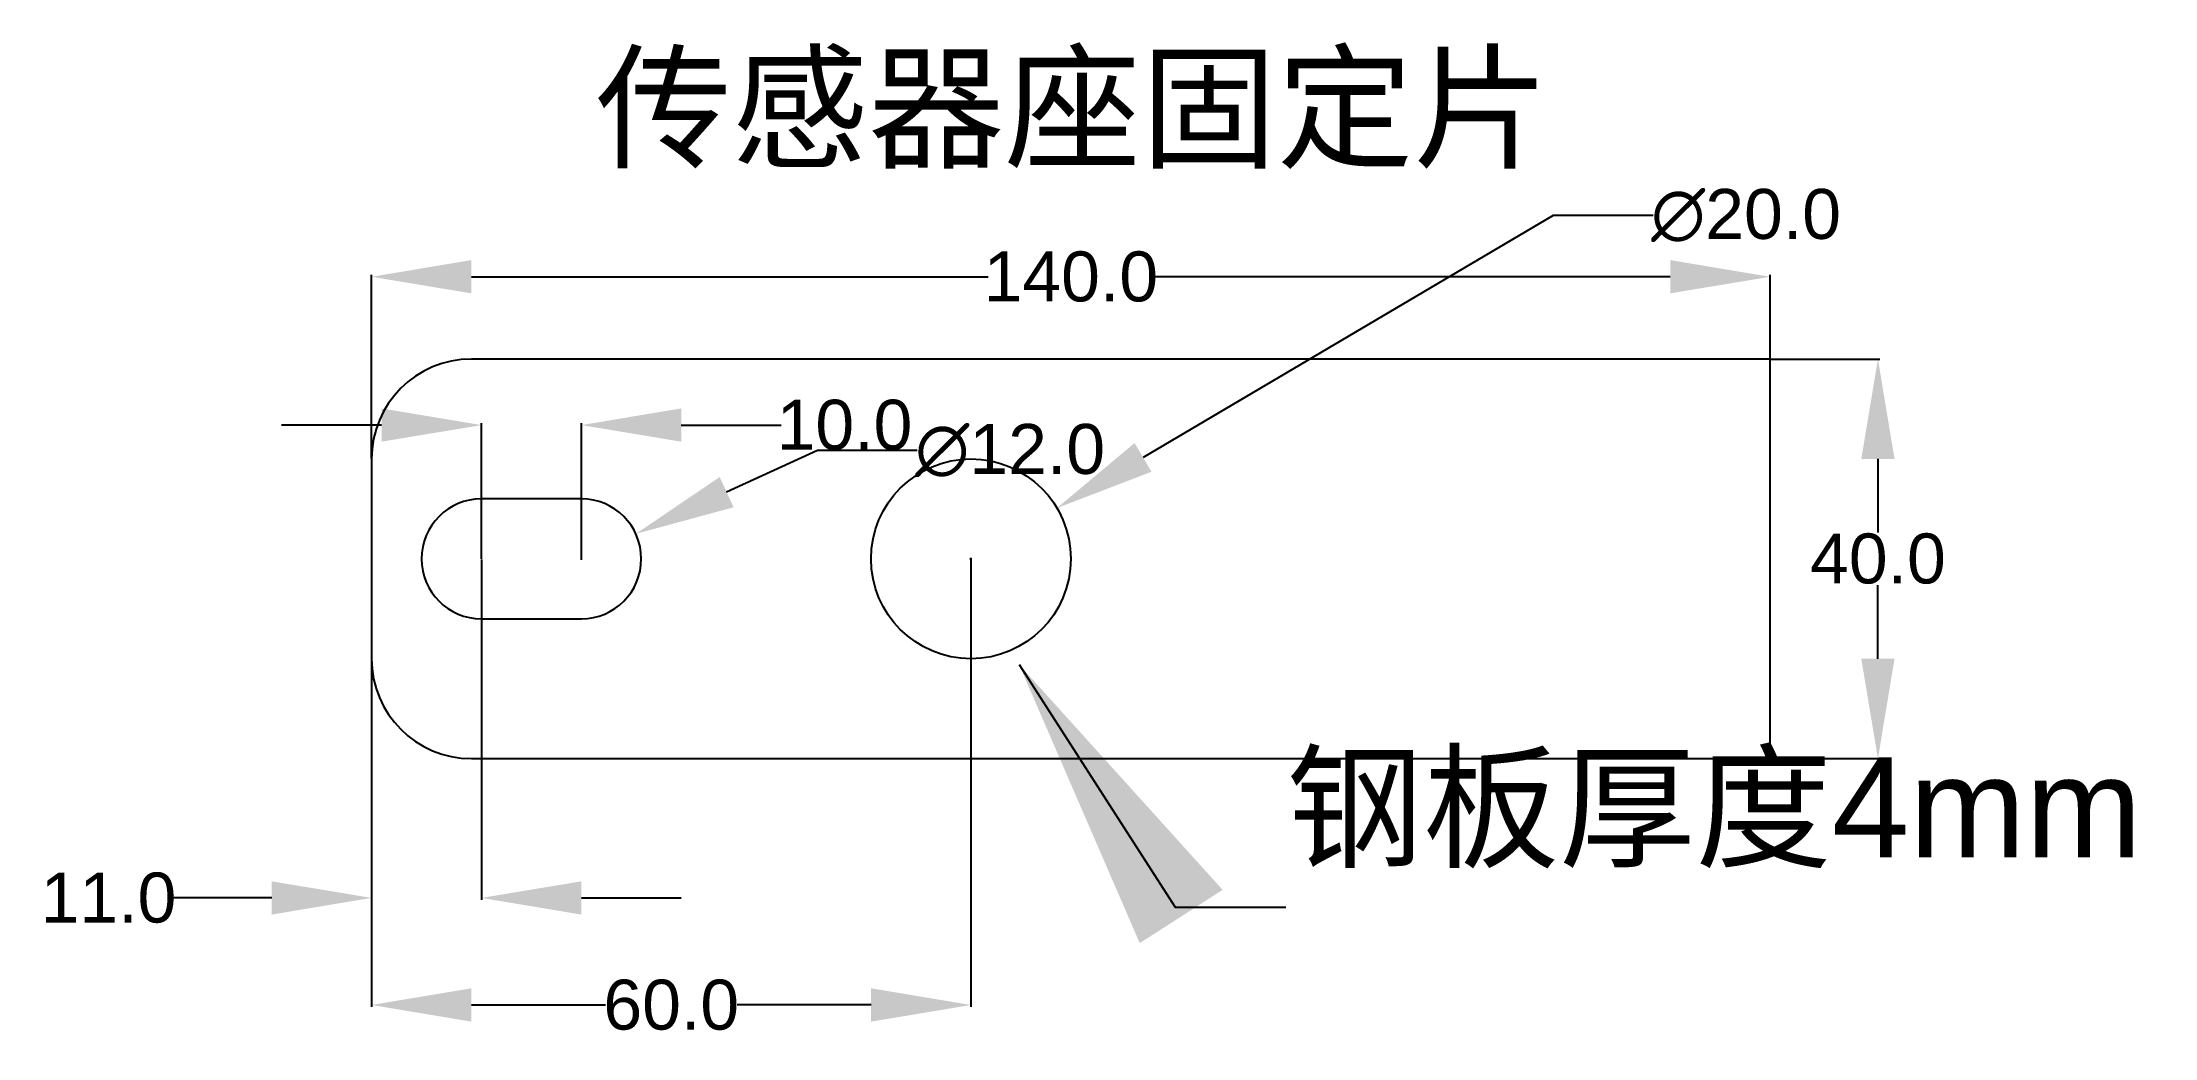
# Model space of a CAD drawing. Header units: millimetres. Extents: x -33 to 179, y -28 to 72.
import ezdxf

# ---------------------------------------------------------------- set-up
doc = ezdxf.new("R2010")
doc.units = ezdxf.units.MM
doc.styles.get("Standard").update_dxf_attribs({"font": 'arial.ttf'})
doc.dimstyles.get("Standard").update_dxf_attribs({"dimtxt": 30, "dimasz": 30, "dimexe": 0.18, "dimexo": 0.0625, "dimgap": 0.09, "dimtad": 0, "dimtih": 1, "dimtoh": 1, "dimdec": 1, "dimzin": 0, "dimdsep": 46, "dimtxsty": 'Standard', "dimcen": 0.09, "dimclrd": 3, "dimclre": 3, "dimclrt": 3, "dimadec": 0, "dimazin": 0, "dimtfac": 1, "dimtdec": 1, "dimtofl": 0, "dimtmove": 0, "dimatfit": 3, "dimfxl": 1, "dimtolj": 1, "dimtzin": 0, "dimarcsym": 0})

# ---------------------------------------------------------------- blocks, each defined once
blk = doc.blocks.new('*D13')
at = {"color": 3, "lineweight": -2, "transparency": 16777216}
for p, q in [((0, 30.06), (0, 48.42)), ((10, 48.24), (61.72, 48.24)), ((130, 48.24), (78.28, 48.24)), ((140, 40.06), (140, 48.42))]:
    blk.add_line(p, q, dxfattribs=at)
at = {"color": 3, "transparency": 16777216}
for points in [[(10, 49.91), (10, 46.58), (0, 48.24)], [(130, 49.91), (130, 46.58), (140, 48.24)]]:
    blk.add_solid(points, dxfattribs=at)
at = {"layer": 'Defpoints', "color": 0, "transparency": 16777216}
for p in [(140, 48.24), (140, 40), (0, 30)]:
    blk.add_point(p, dxfattribs=at)
at = {"color": 3, "transparency": 16777216, "insert": (70, 48.24), "char_height": 5, "attachment_point": 5}
blk.add_mtext('\\A1;140.0', dxfattribs=at)
blk = doc.blocks.new('*D14')
at = {"color": 3, "lineweight": -2, "transparency": 16777216}
for p, q in [((140.06, 40), (150.98, 40)), ((150.8, 30), (150.8, 22.64)), ((150.8, 10), (150.8, 17.36)), ((140.06, 0), (150.98, 0))]:
    blk.add_line(p, q, dxfattribs=at)
at = {"color": 3, "transparency": 16777216}
for points in [[(149.13, 30), (152.46, 30), (150.8, 40)], [(149.13, 10), (152.46, 10), (150.8, 0)]]:
    blk.add_solid(points, dxfattribs=at)
at = {"layer": 'Defpoints', "color": 0, "transparency": 16777216}
for p in [(140, 40), (150.8, 40), (140, 0)]:
    blk.add_point(p, dxfattribs=at)
at = {"color": 3, "transparency": 16777216, "insert": (150.8, 20), "char_height": 5, "attachment_point": 5}
blk.add_mtext('\\A1;40.0', dxfattribs=at)
blk = doc.blocks.new('*D15')
at = {"color": 3, "lineweight": -2, "transparency": 16777216}
for p, q in [((11, 19.94), (11, -14.13)), ((0, 9.94), (0, -14.13)), ((-10, -13.95), (-20, -13.95)), ((21, -13.95), (31, -13.95))]:
    blk.add_line(p, q, dxfattribs=at)
at = {"color": 3, "transparency": 16777216}
for points in [[(-10, -12.29), (-10, -15.62), (0, -13.95)], [(21, -12.29), (21, -15.62), (11, -13.95)]]:
    blk.add_solid(points, dxfattribs=at)
at = {"layer": 'Defpoints', "color": 0, "transparency": 16777216}
for p in [(11, 20), (0, 10), (0, -13.95)]:
    blk.add_point(p, dxfattribs=at)
at = {"color": 3, "transparency": 16777216, "insert": (-26.34, -13.95), "char_height": 5, "attachment_point": 5}
blk.add_mtext('\\A1;11.0', dxfattribs=at)
blk = doc.blocks.new('*D17')
at = {"color": 3, "lineweight": -2, "transparency": 16777216}
for p, q in [((44.63, 30.84), (35.54, 26.67)), ((54.63, 30.84), (44.63, 30.84)), ((20.91, 20), (21.09, 20)), ((21, 19.91), (21, 20.09))]:
    blk.add_line(p, q, dxfattribs=at)
at = {"color": 3, "transparency": 16777216}
blk.add_solid([(34.85, 28.19), (36.24, 25.16), (26.45, 22.5)], dxfattribs=at)
at = {"layer": 'Defpoints', "color": 0, "transparency": 16777216}
for p in [(26.45, 22.5), (15.55, 17.5)]:
    blk.add_point(p, dxfattribs=at)
at = {"color": 3, "transparency": 16777216, "insert": (63.93, 30.84), "char_height": 5, "attachment_point": 5}
blk.add_mtext('\\A1;∅12.0', dxfattribs=at)
blk = doc.blocks.new('*D18')
at = {"color": 3, "lineweight": -2, "transparency": 16777216}
for p, q in [((1, 33.39), (-9, 33.39)), ((11, 20), (11, 33.57)), ((21, 19.97), (21, 33.57)), ((31, 33.39), (41, 33.39))]:
    blk.add_line(p, q, dxfattribs=at)
at = {"color": 3, "transparency": 16777216}
for points in [[(1, 35.06), (1, 31.73), (11, 33.39)], [(31, 35.06), (31, 31.73), (21, 33.39)]]:
    blk.add_solid(points, dxfattribs=at)
at = {"layer": 'Defpoints', "color": 0, "transparency": 16777216}
for p in [(21, 33.39), (11, 19.94), (21, 19.91)]:
    blk.add_point(p, dxfattribs=at)
at = {"color": 3, "transparency": 16777216, "insert": (47.34, 33.39), "char_height": 5, "attachment_point": 5}
blk.add_mtext('\\A1;10.0', dxfattribs=at)
blk = doc.blocks.new('*D19')
at = {"color": 3, "lineweight": -2, "transparency": 16777216}
for p, q in [((60, 19.94), (60, -24.85)), ((0, 9.88), (0, -24.85)), ((10, -24.67), (23.41, -24.67)), ((50, -24.67), (36.59, -24.67))]:
    blk.add_line(p, q, dxfattribs=at)
at = {"color": 3, "transparency": 16777216}
for points in [[(10, -23), (10, -26.34), (0, -24.67)], [(50, -23), (50, -26.34), (60, -24.67)]]:
    blk.add_solid(points, dxfattribs=at)
at = {"layer": 'Defpoints', "color": 0, "transparency": 16777216}
for p in [(60, 20), (0, 9.94), (0, -24.67)]:
    blk.add_point(p, dxfattribs=at)
at = {"color": 3, "transparency": 16777216, "insert": (30, -24.67), "char_height": 5, "attachment_point": 5}
blk.add_mtext('\\A1;60.0', dxfattribs=at)
blk = doc.blocks.new('*D20')
at = {"color": 3, "lineweight": -2, "transparency": 16777216}
for p, q in [((118.3, 54.37), (77.23, 30.16)), ((128.3, 54.37), (118.3, 54.37)), ((59.91, 20), (60.09, 20)), ((60, 19.91), (60, 20.09))]:
    blk.add_line(p, q, dxfattribs=at)
at = {"color": 3, "transparency": 16777216}
blk.add_solid([(76.38, 31.59), (78.08, 28.72), (68.61, 25.08)], dxfattribs=at)
at = {"layer": 'Defpoints', "color": 0, "transparency": 16777216}
for p in [(68.61, 25.08), (51.39, 14.92)]:
    blk.add_point(p, dxfattribs=at)
at = {"color": 3, "transparency": 16777216, "insert": (137.6, 54.37), "char_height": 5, "attachment_point": 5}
blk.add_mtext('\\A1;∅20.0', dxfattribs=at)

msp = doc.modelspace()

# ---------------------------------------------------------------- linework, layer by layer
at = {"color": 0}
for p, q in [((140, 40), (10, 40)), ((140, 0), (140, 40)), ((0, 30), (0, 10)), ((21, 26), (11, 26)), ((11, 14), (21, 14)), ((10, 0), (140, 0))]:
    msp.add_line(p, q, dxfattribs=at)
msp.add_circle((60, 20), 10, dxfattribs=at)
for centre, radius, start, end in [((10, 30), 10, 90, 180), ((11, 20), 6, 90, 270), ((21, 20), 6, 270, 90), ((10, 10), 10, 180, 270)]:
    msp.add_arc(centre, radius, start, end, dxfattribs=at)

# ---------------------------------------------------------------- texts
at = {"color": 2, "insert": (22.44, 70.17), "char_height": 10, "width": 113.4171, "attachment_point": 1}
msp.add_mtext('{\\fSimSun|b0|i0|c134|p2;传感器座固定片}', dxfattribs=at)
at = {"color": 3, "insert": (91.61, 0.12), "char_height": 10, "width": 115.0547, "attachment_point": 1}
msp.add_mtext('{\\fSimSun|b0|i0|c134|p2;钢板厚度}4mm', dxfattribs=at)

# ---------------------------------------------------------------- dimensions: what is measured, and where the dimension line sits
at = {"color": 0}
dim = msp.add_diameter_dim_2p(p1=(51.39, 14.92), p2=(68.61, 25.08), dimstyle='Standard', override={"dimtxt": 5, "dimasz": 10}, dxfattribs=at)
dim.commit()
dim.dimension.update_dxf_attribs({"geometry": '*D20', "text_midpoint": (137.6, 54.37), "dimtype": 163})
dim = msp.add_linear_dim(base=(140, 48.24), p1=(0, 30), p2=(140, 40), dimstyle='Standard', override={"dimtxt": 5, "dimasz": 10}, dxfattribs=at)
dim.commit()
dim.dimension.update_dxf_attribs({"geometry": '*D13', "text_midpoint": (70, 48.24), "dimtype": 160})
dim = msp.add_linear_dim(base=(150.8, 40), p1=(140, 0), p2=(140, 40), angle=90, dimstyle='Standard', override={"dimtxt": 5, "dimasz": 10}, dxfattribs=at)
dim.commit()
dim.dimension.update_dxf_attribs({"geometry": '*D14', "text_midpoint": (150.8, 20), "dimtype": 160})
for base, p1, p2, picture, middle in [((21, 33.39), (11, 19.94), (21, 19.91), '*D18', (47.34, 33.39)), ((0, -13.95), (11, 20), (0, 10), '*D15', (-26.34, -13.95)), ((0, -24.67), (60, 20), (0, 9.94), '*D19', (30, -24.67))]:
    dim = msp.add_linear_dim(base=base, p1=p1, p2=p2, dimstyle='Standard', override={"dimtxt": 5, "dimasz": 10}, dxfattribs=at)
    dim.commit()
    dim.dimension.update_dxf_attribs({"geometry": picture, "text_midpoint": middle})
dim = msp.add_diameter_dim_2p(p1=(15.55, 17.5), p2=(26.45, 22.5), dimstyle='Standard', override={"dimtxt": 5, "dimasz": 10}, dxfattribs=at)
dim.commit()
dim.dimension.update_dxf_attribs({"geometry": '*D17', "text_midpoint": (63.93, 30.84)})

# ---------------------------------------------------------------- leaders
at = {"color": 0, "annotation_type": 0, "has_hookline": 1, "hookline_direction": 0, "text_width": 86.9}
msp.add_leader([(64.82, 9.42), (80.45, -14.88), (91.52, -14.88)], dimstyle='Standard', override={"dimgap": 0.09, "dimtad": 0}, dxfattribs=at)

doc.saveas('drawing.dxf')
